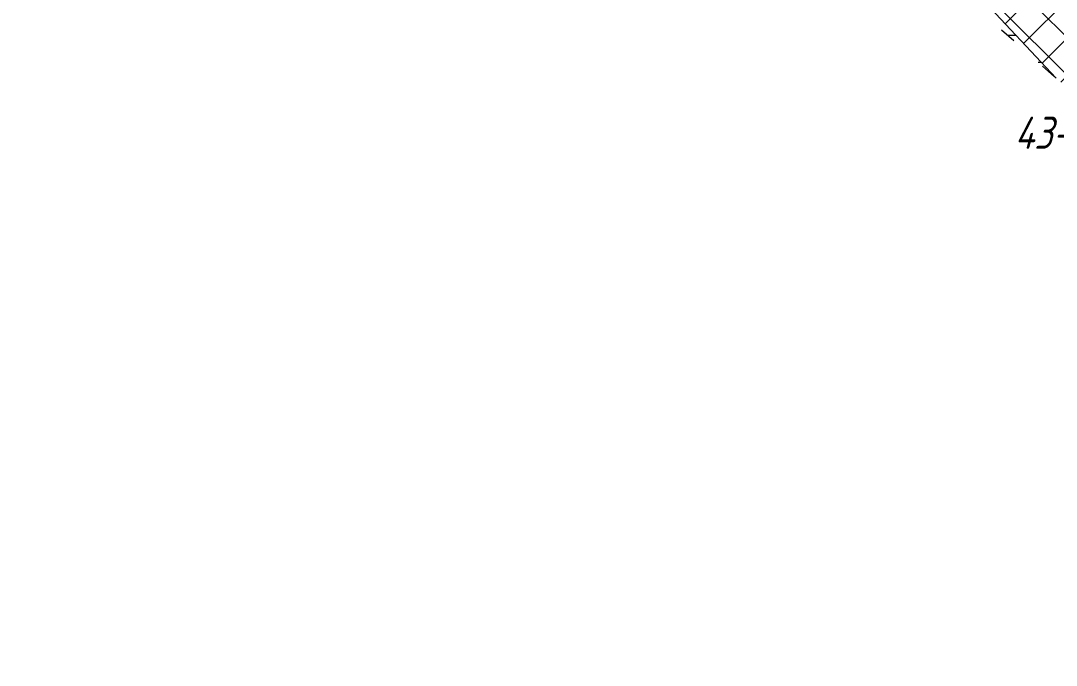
# Model space of a CAD drawing. Extents: x 2172 to 5772, y -842 to -248.
# Drawn here: x 5387 to 5483.4, y -582.2 to -522.2 of the extents above; entities that cross this region are included whole.
import ezdxf

# ---------------------------------------------------------------- set-up
doc = ezdxf.new("R2010")
doc.units = 0
doc.header["$MEASUREMENT"] = 0
doc.linetypes.add('CONTI', pattern=[0])
doc.linetypes.add('STROT', pattern=[1.7, 0.5, -1.2])
doc.layers.add('геология', color=7, linetype='CONTINUOUS', lineweight=20)
doc.styles.add('ГОСТ', font='gost.TTF', dxfattribs={"oblique": 15, "height": 1})

msp = doc.modelspace()

# ---------------------------------------------------------------- hatches: boundary and pattern name
at = {"layer": 'геология', "linetype": 'Continuous'}
h = msp.add_hatch(dxfattribs=at)
h.set_pattern_fill('ANSI31', scale=20, angle=135, style=0)
h.set_pattern_definition([(180, (2171.595959244836, -898.5895025117684), (-4.440892098500626e-16, -2.5), [])])
h.paths.add_polyline_path([(5483.360320779305, -527.597166754218), (5432.544099244837, -473.4073126617682), (5432.544099244837, -482.4073126617674)])
h.paths.add_polyline_path([(5406.153298950378, -465.8326572507835), (5387.327741670049, -459.4222360694553), (5372.310419244836, -457.0316288117683), (5372.310419244837, -464.0316288117682), (5428.255800487757, -482.0388941503376), (5430.544099244837, -482.4073126617682), (5430.544099244837, -473.4073126617682), (5414.722495635037, -468.4938537368207, -0.08929544254113284), (5413.405930327941, -468.084989394244)])
h.paths.add_polyline_path([(5419.412590346447, -473.1581181100187, -1), (5411.631768585158, -473.1581181100187, -1)], flags=16)
h.paths.add_polyline_path([(5323.717355790037, -453.9448675485652), (5312.156919244836, -452.7830401117686), (5312.156919244837, -465.7830401117686), (5316.022552734484, -466.2648750353999), (5353.210828616558, -464.735056642902, -0.2719111242606377), (5351.215644940175, -461.3374971269459, -1), (5358.996466701465, -461.3374971269459, -0.2499539049239157), (5357.273938772173, -464.5679120119834), (5370.310419244836, -464.0316288117683), (5370.310419244836, -457.0316288117683), (5349.903842789166, -456.3307018919336), (5333.371840846519, -454.9151462731538), (5329.295176121216, -454.5054402114528, -0.42544366170363)])
h.paths.add_polyline_path([(5433.219637035959, -483.1407746875935), (5441.959944724156, -483.1407746875935), (5441.959944724156, -478.6343415210459), (5433.219637035959, -478.6343415210459)], flags=24)
h.paths.add_polyline_path([(5428.067533745373, -487.1281366608783), (5437.665596973242, -487.1281366608783), (5437.665596973242, -482.6217034943307), (5428.067533745373, -482.6217034943307)], flags=9)
h.paths.add_polyline_path([(5413.536394897204, -475.2072027879822), (5417.771839220443, -475.2072027879822), (5417.771839220443, -470.7039862047085), (5413.536394897204, -470.7039862047085)], flags=8)
h.paths.add_polyline_path([(5372.98649313317, -464.9842632922018), (5380.438520730177, -464.9842632922018), (5380.438520730177, -460.4810467089281), (5372.98649313317, -460.4810467089281)], flags=25)
h.paths.add_polyline_path([(5312.832457035958, -466.5165021375938), (5321.572764724156, -466.5165021375938), (5321.572764724156, -462.0100689710463), (5312.832457035958, -462.0100689710463)], flags=9)
h = msp.add_hatch(dxfattribs=at)
h.set_pattern_fill('ANSI37', color=1, scale=20, style=0)
h.set_pattern_definition([(45, (2171.595959244836, -898.5895025117684), (-1.767766952966369, 1.767766952966369), []), (135, (2171.595959244836, -898.5895025117684), (-1.767766952966369, -1.767766952966369), [])])
edge = h.paths.add_edge_path()
edge.add_line((5414.482764041291, -460.8090655173723), (5402.013333393354, -459.9923002365799))
edge.add_line((5402.013333393354, -459.9923002365799), (5387.327741670049, -459.4222360694553))
edge.add_line((5387.327741670049, -459.4222360694553), (5406.153298950378, -465.8326572507835))
edge.add_line((5406.153298950378, -465.8326572507835), (5413.405930327941, -468.0849893942441))
edge.add_arc((5415.199780988138, -464.6328311375652), 3.890410880645472, 180.0000000000117, 242.54218408009342, ccw=False)
edge.add_arc((5415.199780988138, -464.6328311375667), 3.890410880645504, 100.62053671463298, 179.9999999999899, ccw=False)
edge = h.paths.add_edge_path()
edge.add_line((5430.544099244837, -462.4073126617682), (5431.544099244837, -462.4073126617682))
edge.add_line((5431.544099244837, -462.4073126617682), (5430.595959244836, -461.8645025117685))
edge.add_line((5430.595959244836, -461.8645025117685), (5416.409455664561, -460.9352665340116))
edge.add_arc((5415.199780988138, -464.6328311375668), 3.890410880645499, 1.1709744285326451e-11, 71.88426166121059, ccw=False)
edge.add_arc((5415.199780988138, -464.6328311375655), 3.890410880645504, 262.9530570062313, 359.9999999999925, ccw=False)
edge.add_line((5414.722495635036, -468.4938537368207), (5430.544099244837, -473.4073126617682))
edge.add_line((5430.544099244837, -473.4073126617682), (5430.544099244837, -462.4073126617682))
h.paths.add_polyline_path([(5427.475756372622, -466.6400947464986), (5427.475756372622, -464.6400947464986), (5429.475756372622, -464.6400947464986), (5429.475756372622, -466.6400947464986)], flags=16)
h.paths.add_polyline_path([(5442.595959244836, -469.9595025117683), (5440.595959244836, -468.4595025117687), (5436.595959244836, -465.4495025117685), (5432.595959244836, -463.0095025117685), (5432.544099244837, -462.9798126617684), (5432.544099244837, -473.4073126617677), (5478.187671205176, -522.0811107148443)])
h.paths.add_polyline_path([(5468.595959244836, -492.1495025117683), (5464.595959244837, -488.2095025117683), (5460.595959244836, -484.4995025117682), (5456.595959244836, -480.8695025117684), (5452.595959244836, -477.4595025117683), (5448.595959244836, -474.4595025117683), (5444.595959244837, -471.4595025117683), (5442.595959244836, -469.9595025117683), (5478.187671205176, -522.0811107148443), (5483.360320779304, -527.5971667542176), (5488.949022613087, -532.5670880275575), (5489.024516372621, -532.4161005084902), (5489.220895868975, -532.8088595011968), (5491.092859244836, -534.4735592617685), (5491.092859244836, -514.4735592617685), (5492.092859244836, -514.4735592617685), (5488.595959244836, -511.9995025117685), (5484.595959244837, -508.7995025117684), (5480.595959244836, -505.3095025117682), (5476.595959244836, -501.2695025117685), (5472.595959244836, -496.6895025117683)])
edge = h.paths.add_edge_path(flags=16)
edge.add_arc((5476.63619721931, -509.0971969749048), 3.890410880645504, 0, 360)
h.paths.add_polyline_path([(5524.595959244837, -537.1695025117683), (5520.595959244836, -533.9195025117683), (5516.595959244836, -530.4295025117681), (5512.595959244836, -526.7895025117682), (5508.595959244836, -523.6695025117683), (5504.595959244836, -521.5995025117682), (5500.595959244836, -519.4895025117683), (5496.595959244836, -517.4395025117683), (5493.092859244836, -515.1537297617685), (5493.092859244837, -534.473559261769), (5568.334559244836, -582.1314009492817), (5568.334559244836, -573.269646797988), (5554.595959244836, -558.3495025117684), (5552.595959244836, -557.2995025117684), (5548.595959244836, -554.7295025117685), (5544.595959244837, -551.809502511768), (5540.595959244836, -548.8795025117686), (5536.595959244836, -545.9795025117685), (5532.595959244836, -542.9295025117685), (5528.595959244836, -540.1195025117684)])
edge = h.paths.add_edge_path(flags=16)
edge.add_arc((5554.922567764481, -566.5684760315096), 3.890410880644595, 0, 360)
h.paths.add_polyline_path([(5568.334559244836, -563.9033890296123), (5568.595959244836, -563.9995025117682), (5564.595959244837, -562.6995025117685), (5560.595959244836, -561.2095025117683), (5556.595959244836, -559.3995025117683), (5554.595959244836, -558.3495025117684), (5568.334559244836, -573.269646797988)])
h.paths.add_polyline_path([(5568.334559244836, -564.5997394746873), (5568.334559244836, -565.8113947829188), (5568.334559244836, -566.7275462869948), (5568.334559244836, -575.6580557886991), (5568.334559244836, -574.4586814117683), (5568.334559244836, -569.5292104432278)], flags=17)
h.paths.add_polyline_path([(5568.334559244836, -574.4586814117683), (5568.334559244836, -575.6580557886991), (5568.334559244836, -582.1012871501043), (5568.334559244836, -582.2349361451998)])
h.paths.add_polyline_path([(5418.182334170738, -467.1465991831326), (5427.35151962877, -467.1465991831326), (5427.35151962877, -462.640166016585), (5418.182334170738, -462.640166016585)], flags=16)
h.paths.add_polyline_path([(5433.219637035958, -483.1407746875936), (5441.959944724155, -483.1407746875936), (5441.959944724155, -478.6343415210461), (5433.219637035958, -478.6343415210461)], flags=17)
h.paths.add_polyline_path([(5433.220173133171, -474.0988221074363), (5440.672200730176, -474.0988221074363), (5440.672200730176, -469.5956055241627), (5433.220173133171, -469.5956055241627)], flags=16)
h.paths.add_polyline_path([(5473.995002168159, -511.145745555656), (5479.300994134302, -511.145745555656), (5479.300994134302, -506.645745555656), (5473.995002168159, -506.645745555656)], flags=0)
h.paths.add_polyline_path([(5552.281372713329, -568.6170246122483), (5557.587364679472, -568.6170246122483), (5557.587364679472, -564.1170246122483), (5552.281372713329, -564.1170246122483)], flags=0)
h.paths.add_polyline_path([(5493.768397035959, -535.2070212875938), (5502.508704724156, -535.2070212875938), (5502.508704724156, -530.7005881210462), (5493.768397035959, -530.7005881210462)], flags=16)
h.paths.add_polyline_path([(5488.616829842586, -539.1938471636663), (5497.99880740385, -539.1938471636663), (5497.99880740385, -534.6906305803925), (5488.616829842586, -534.6906305803925)])

# ---------------------------------------------------------------- linework, layer by layer
at = {"layer": 'геология', "color": 7, "linetype": 'Continuous'}
msp.add_line((5432.544099244837, -473.4073126617682), (5483.360320779304, -527.5971667542174), dxfattribs=at)
at = {"layer": 'геология', "color": 7, "linetype": 'STROT', "ltscale": 3}
msp.add_line((5432.544099244838, -482.4073126617682), (5491.092859244836, -534.4735592617685), dxfattribs=at)

# ---------------------------------------------------------------- texts
at = {"layer": 'геология', "color": 7, "linetype": 'CONTI', "style": 'ГОСТ', "oblique": 15}
msp.add_text('43-1', height=3, dxfattribs=at).set_placement((5479.482166365162, -534.1715327506995))

doc.saveas('drawing.dxf')
